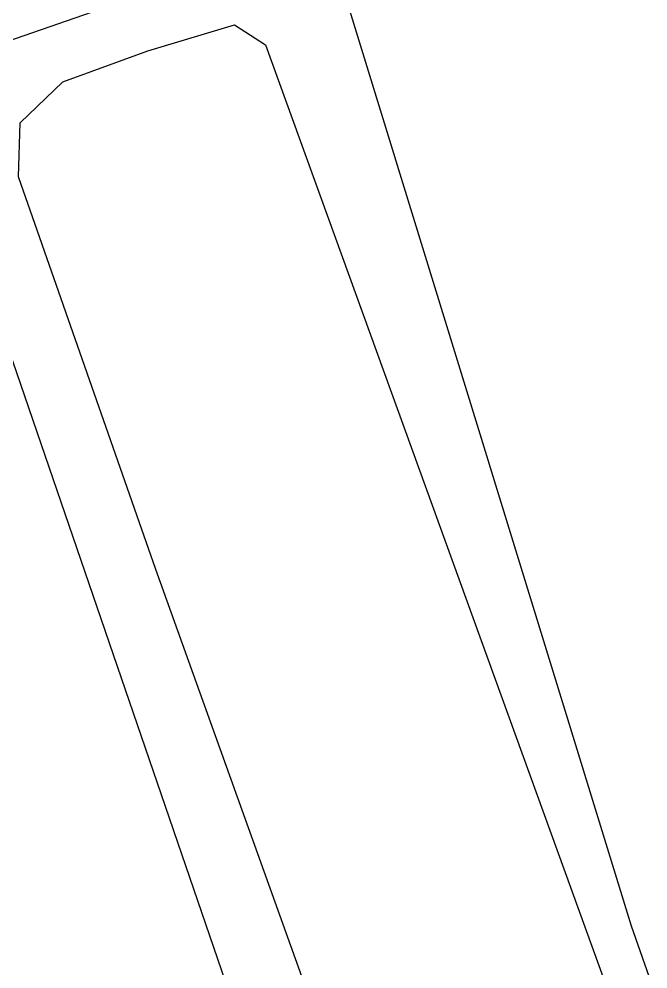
# Model space of a CAD drawing. Header units: inches. Extents: x 653559 to 669309, y 7245317 to 7256454.
# Drawn here: x 662311.6 to 662413.3, y 7250434.6 to 7250588.2 of the extents above; entities that cross this region are included whole.
import ezdxf

# ---------------------------------------------------------------- set-up
doc = ezdxf.new("R2010")
doc.units = ezdxf.units.IN
doc.header["$MEASUREMENT"] = 0
for name, color, linetype in [('Agricola', 3, 'Continuous'), ('Caminos', 1, 'Continuous'), ('Reserva', 92, 'Continuous')]:
    doc.layers.add(name, color=color, linetype=linetype)

msp = doc.modelspace()

# ---------------------------------------------------------------- linework, layer by layer
at = {"layer": 'Agricola', "transparency": 33554613}
for points in [[(662399.41, 7250616.15, 0), (662399.17, 7250604.59, 0), (662364.63, 7250591.04, 0), (662410.6, 7250441.55, 0), (662554.47, 7250031.44, 0), (662562.41, 7250025.16, 0), (662574.64, 7250028.46, 0), (662584.23, 7250040.37, 0), (662629.21, 7250101.56, 0), (662726.45, 7250266.59, 0), (662769.77, 7250344.97, 0), (662790.61, 7250404.5, 0), (662818.39, 7250444.19, 0), (662972.51, 7250649.91, 0), (663142.84, 7250861.9, 0), (663161.01, 7250884.74, 0), (663167.84, 7250892.36, 0), (663145.84, 7250907.81, 0)], [(662296.92, 7250572.73, 0), (662490.59, 7250007.58, 0), (662500.65, 7249969.48, 0), (662502.24, 7249951.49, 0), (662501.71, 7249940.38, 0), (662498, 7249933.5, 0), (662484.51, 7249924.5, 0), (662339.52, 7249869.07, 0), (662226.41, 7249822.77, 0)]]:
    msp.add_polyline3d(points, dxfattribs=at)
at = {"layer": 'Caminos', "transparency": 33554613}
msp.add_lwpolyline([(661403.91, 7250292.11), (661412.69, 7250292.26), (661439.72, 7250301.24), (661506.82, 7250320.92), (661562.27, 7250341.46), (661742.19, 7250401.78), (661928.88, 7250461.26), (662101.19, 7250516.72), (662202.58, 7250549.53), (662283.33, 7250575.46), (662338.79, 7250594.72), (662349.37, 7250598), (662360.8, 7250598.43), (662392.76, 7250608.59), (662434.89, 7250624.99), (662517.54, 7250655.26), (662615.76, 7250694.74), (662767.31, 7250754.96), (662928.65, 7250820.1)], dxfattribs=at)
at = {"layer": 'Reserva', "transparency": 33554613}
msp.add_lwpolyline([(662406.28, 7250266.89), (662371.36, 7250394.42), (662333.79, 7250499.2), (662311.56, 7250562.7), (662311.83, 7250571.43), (662318.71, 7250578.04), (662332.46, 7250583.07), (662346.49, 7250587.31), (662351.48, 7250584.03), (662406.55, 7250431.99), (662494.74, 7250171.69)], dxfattribs=at)

doc.saveas('drawing.dxf')
